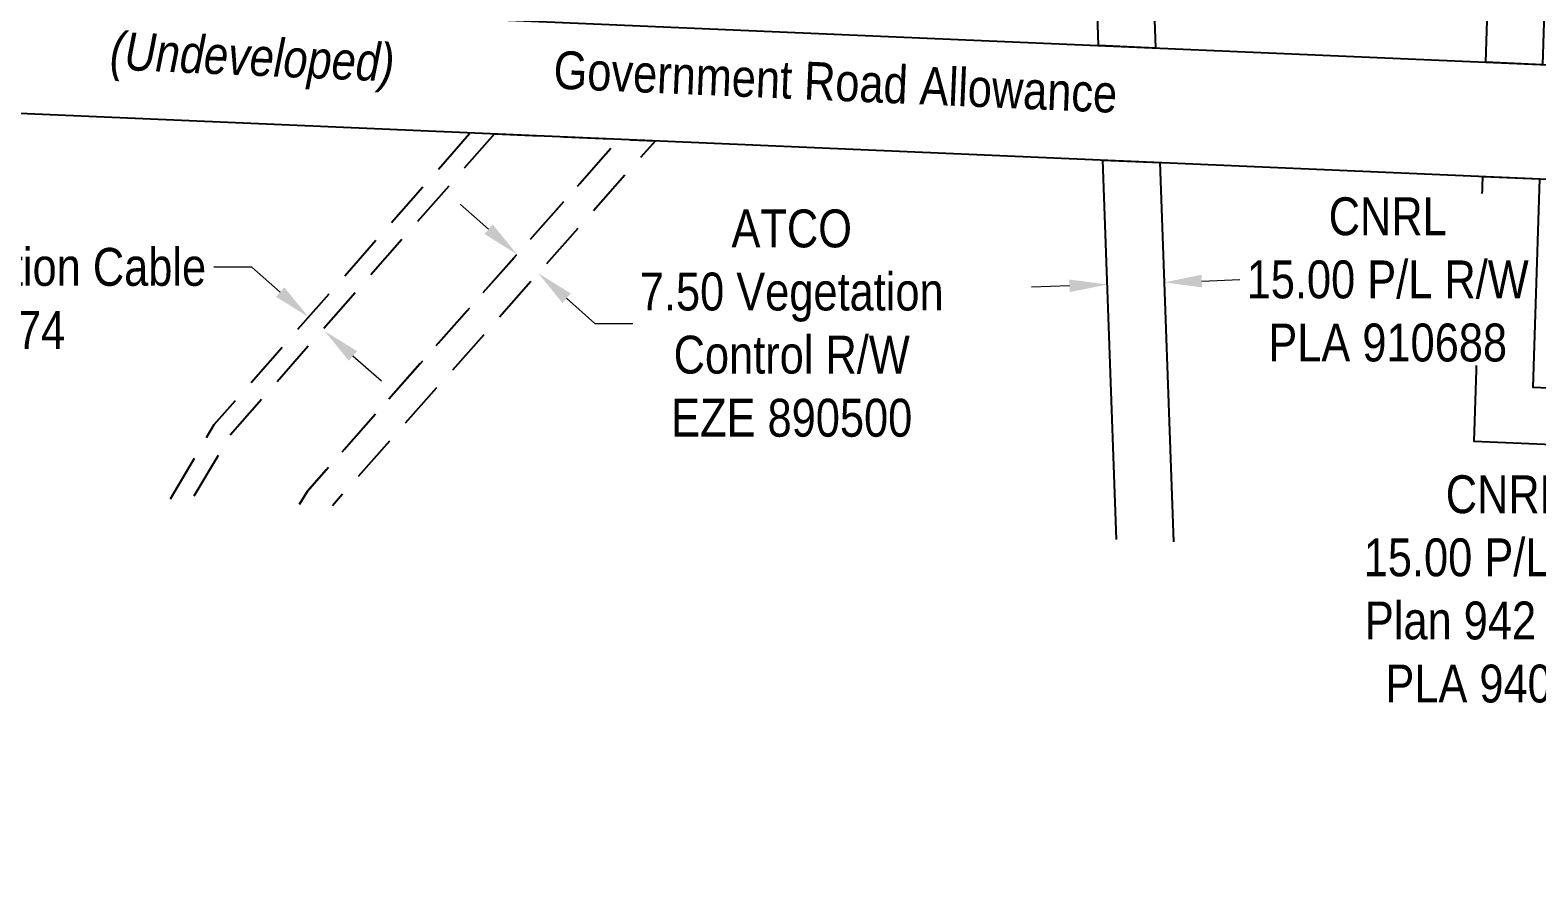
# Model space of a CAD drawing. Extents: x 316454 to 320403, y 6249647 to 6253143.
# Drawn here: x 318796.7 to 319194.7, y 6250112.6 to 6250333.6 of the extents above; entities that cross this region are included whole.
import ezdxf
from ezdxf.enums import TextEntityAlignment as Align

# ---------------------------------------------------------------- set-up
doc = ezdxf.new("R2010")
doc.units = 0
doc.header["$LTSCALE"] = 5
doc.linetypes.add('foc-ACCESSROAD', pattern=[3.75, 2.5, -1.25])
doc.linetypes.add('foc-FLOWLINE', pattern=[3.75, 2.5, -1.25])
for name, color, linetype in [('C-AR', 13, 'foc-ACCESSROAD'), ('C-RW', 13, 'Continuous'), ('F-EZE', 190, 'foc-FLOWLINE'), ('L-ROAD-T', 7, 'Continuous'), ('L-SEC', 7, 'Continuous')]:
    doc.layers.add(name, color=color, linetype=linetype)
for name, color, linetype, lineweight in [('C-RW-T', 13, 'Continuous', 9), ('F-EZE-T', 190, 'Continuous', 9), ('T-TEXT', 48, 'Continuous', 18)]:
    doc.layers.add(name, color=color, linetype=linetype, lineweight=lineweight)
doc.styles.add('80CG', font='ARIALN.TTF', dxfattribs={"height": 10})
doc.styles.add('80L', font='ARIALN.TTF', dxfattribs={"height": 10})
doc.styles.add('80LS', font='ARIALNI.TTF', dxfattribs={"height": 10})
doc.dimstyles.new('Compass 5 000', dxfattribs={"dimscale": 5, "dimtxt": 9, "dimasz": 2, "dimexe": 0.2, "dimexo": 0.0625, "dimgap": 0.5, "dimtad": 0, "dimtih": 1, "dimtoh": 1, "dimzin": 0, "dimdsep": 46, "dimtxsty": '80CG', "dimcen": 0.1, "dimse1": 1, "dimse2": 1, "dimclrd": 256, "dimclrt": 256, "dimaunit": 1, "dimadec": 4, "dimazin": 0, "dimtfac": 0.06, "dimtofl": 0, "dimtmove": 0, "dimatfit": 1, "dimfxl": 0.2, "dimtolj": 1, "dimtzin": 0, "dimlwd": -1, "dimarcsym": 0})

# ---------------------------------------------------------------- blocks, each defined once
blk = doc.blocks.new('*D34')
at = {"layer": 'F-EZE-T', "transparency": 16777216}
for p, q in [((318917.85, 6250281.03), (318910.37, 6250287.65)), ((318938.44, 6250262.8), (318945.93, 6250256.17)), ((318945.93, 6250256.17), (318955.93, 6250256.17))]:
    blk.add_line(p, q, dxfattribs=at)
for points in [[(318918.96, 6250282.27), (318916.75, 6250279.78), (318925.34, 6250274.4)], [(318939.55, 6250264.05), (318937.34, 6250261.55), (318930.96, 6250269.43)]]:
    blk.add_solid(points, dxfattribs=at)
at = {"layer": 'F-EZE-T', "transparency": 16777216, "insert": (318997.9, 6250256.17), "char_height": 10, "attachment_point": 5, "style": '80CG', "bg_fill": 3, "box_fill_scale": 1.1, "bg_fill_color": 256, "bg_fill_true_color": 13158600, "bg_fill_transparency": 0}
blk.add_mtext('\\A1;ATCO\\P7.50 Vegetation\\PControl R/W\\PEZE 890500', dxfattribs=at)
blk = doc.blocks.new('*D35')
at = {"layer": 'F-EZE-T', "transparency": 16777216}
for p, q in [((319042.54, 6250434.87), (319039.77, 6250444.48)), ((319052.2, 6250401.31), (319063.17, 6250363.23)), ((319063.17, 6250363.23), (319073.17, 6250363.23))]:
    blk.add_line(p, q, dxfattribs=at)
for points in [[(319044.14, 6250435.33), (319040.93, 6250434.41), (319045.3, 6250425.26)], [(319053.8, 6250401.78), (319050.6, 6250400.85), (319049.43, 6250410.92)]]:
    blk.add_solid(points, dxfattribs=at)
at = {"layer": 'F-EZE-T', "transparency": 16777216, "insert": (319132.31, 6250363.23), "char_height": 10, "attachment_point": 5, "style": '80CG', "bg_fill": 3, "box_fill_scale": 1.1, "bg_fill_color": 256, "bg_fill_true_color": 13158600, "bg_fill_transparency": 0}
blk.add_mtext('\\A1;ATCO\\P15.00 Power Line R/W\\PEZE 910027', dxfattribs=at)
blk = doc.blocks.new('*D36')
at = {"layer": 'F-EZE-T', "transparency": 16777216}
for p, q in [((318855.27, 6250271.02), (318845.27, 6250271.02)), ((318862.78, 6250264.42), (318855.27, 6250271.02)), ((318882.01, 6250247.56), (318889.53, 6250240.97))]:
    blk.add_line(p, q, dxfattribs=at)
for points in [[(318863.88, 6250265.68), (318861.69, 6250263.17), (318870.3, 6250257.83)], [(318883.11, 6250248.81), (318880.92, 6250246.31), (318874.5, 6250254.15)]]:
    blk.add_solid(points, dxfattribs=at)
at = {"layer": 'F-EZE-T', "transparency": 16777216, "insert": (318774.15, 6250271.02), "char_height": 10, "attachment_point": 5, "style": '80CG', "bg_fill": 3, "box_fill_scale": 1.1, "bg_fill_color": 256, "bg_fill_true_color": 13158600, "bg_fill_transparency": 0}
blk.add_mtext('\\A1;Telus\\P5.00 Communication Cable\\PEZE 950174', dxfattribs=at)
blk = doc.blocks.new('*D53')
at = {"layer": 'C-RW-T', "transparency": 16777216}
for p, q in [((319071.26, 6250266.07), (319061.27, 6250265.71)), ((319106.23, 6250267.35), (319116.22, 6250267.71))]:
    blk.add_line(p, q, dxfattribs=at)
for points in [[(319071.2, 6250267.74), (319071.32, 6250264.41), (319081.25, 6250266.44)], [(319106.17, 6250269.01), (319106.29, 6250265.68), (319096.24, 6250266.98)]]:
    blk.add_solid(points, dxfattribs=at)
at = {"layer": 'C-RW-T', "transparency": 16777216, "insert": (319155.31, 6250267.71), "char_height": 10, "attachment_point": 5, "style": '80CG', "bg_fill": 3, "box_fill_scale": 1.1, "bg_fill_color": 256, "bg_fill_true_color": 13158600, "bg_fill_transparency": 0}
blk.add_mtext('\\A1;CNRL\\P15.00 P/L R/W\\PPLA 910688', dxfattribs=at)
blk = doc.blocks.new('*D55')
at = {"layer": 'C-RW', "transparency": 16777216}
for p, q in [((319237.91, 6250247.47), (319238.34, 6250257.46)), ((319236.44, 6250212.48), (319235.32, 6250185.95)), ((319235.32, 6250185.95), (319225.32, 6250185.95))]:
    blk.add_line(p, q, dxfattribs=at)
for points in [[(319236.25, 6250247.54), (319239.58, 6250247.4), (319237.49, 6250237.48)], [(319234.77, 6250212.55), (319238.1, 6250212.41), (319236.86, 6250222.47)]]:
    blk.add_solid(points, dxfattribs=at)
at = {"layer": 'C-RW', "transparency": 16777216, "insert": (319186.23, 6250185.95), "char_height": 10, "attachment_point": 5, "style": '80CG'}
blk.add_mtext('\\A1;CNRL\\P15.00 P/L R/W\\PPlan 942 1365\\PPLA 940522', dxfattribs=at)

msp = doc.modelspace()

# ---------------------------------------------------------------- linework, layer by layer
at = {"layer": 'C-AR', "flags": 128}
msp.add_lwpolyline([(318833.789, 6250209.847), (318845.398, 6250229.43), (318912.978, 6250306.492), (318919.383, 6250306.216), (318952.259, 6250304.798), (318869.987, 6250211.875), (318867.918, 6250208.375)], dxfattribs=at)
at = {"layer": 'C-RW'}
for points in [[(319093.256, 6250348.948), (319093.981, 6250328.889), (319078.951, 6250329.537), (319078.362, 6250345.908), (319075.443, 6250353.516), (319069.615, 6250368.704), (319069.426, 6250369.196), (319069.81, 6250378.651), (319071.375, 6250417.19), (319072.015, 6250432.958), (319074.316, 6250489.623), (319089.319, 6250489.518), (319087.198, 6250437.263), (319086.557, 6250421.495), (319084.993, 6250382.969), (319084.798, 6250378.177), (319084.535, 6250371.679), (319085.875, 6250368.185), (319091.703, 6250352.997), (319093.256, 6250348.948)], [(319197.405, 6250363.615), (319196.215, 6250324.485), (319181.254, 6250325.129), (319182.031, 6250350.113), (319182.531, 6250366.184), (319182.815, 6250381.373), (319183.131, 6250392.096), (319183.217, 6250394.982), (319198.208, 6250394.569), (319197.77, 6250378.822), (319197.567, 6250370.347), (319197.405, 6250363.615)], [(319195.371, 6250294.321), (319193.613, 6250239.335), (319286.138, 6250235.419), (319285.497, 6250220.415), (319178.18, 6250224.95), (319180.411, 6250294.965), (319195.371, 6250294.321)]]:
    msp.add_lwpolyline(points, close=True, dxfattribs=at)
msp.add_lwpolyline([(319083.707, 6250199.066), (319080.055, 6250299.289), (319095.084, 6250298.641), (319098.736, 6250198.417)], dxfattribs=at)
at = {"layer": 'F-EZE', "flags": 128}
for points in [[(318833.789, 6250209.847), (318845.398, 6250229.43), (318912.978, 6250306.492), (318919.383, 6250306.216), (318849.461, 6250226.483), (318839.455, 6250209.603)], [(318867.918, 6250208.375), (318869.987, 6250211.875), (318952.259, 6250304.798), (318961.904, 6250304.382), (318876.572, 6250208.002)]]:
    msp.add_lwpolyline(points, dxfattribs=at)
at = {"layer": 'L-SEC'}
for p, q in [((318486.853, 6250355.1), (319289.783, 6250320.46)), ((318485.552, 6250324.951), (319288.482, 6250290.312))]:
    msp.add_line(p, q, dxfattribs=at)

# ---------------------------------------------------------------- texts
at = {"layer": 'L-ROAD-T', "style": '80L'}
msp.add_text('Government Road Allowance', height=9.99885, rotation=357.52973, dxfattribs=at).set_placement((319009.466, 6250319.981), align=Align.MIDDLE_CENTER)

# ---------------------------------------------------------------- dimensions: what is measured, and where the dimension line sits
at = {"layer": 'C-RW'}
dim = msp.add_linear_dim(base=(319236.858, 6250222.47), p1=(319227.777, 6250237.889), p2=(319227.143, 6250222.881), angle=267.58065, text='CNRL\\P15.00 P/L R/W\\PPlan 942 1365\\PPLA 940522', dimstyle='Compass 5 000', dxfattribs=at)
dim.commit()
dim.dimension.update_dxf_attribs({"geometry": '*D55', "text_midpoint": (319186.229, 6250185.954), "dimtype": 161})

# ---------------------------------------------------------------- next in the draw order: dimensions: what is measured, and where the dimension line sits
at = {"layer": 'C-RW-T'}
dim = msp.add_linear_dim(base=(319096.238, 6250266.984), p1=(319080.975, 6250274.027), p2=(319095.961, 6250274.573), angle=2.08667, text='CNRL\\P15.00 P/L R/W\\PPLA 910688', dimstyle='Compass 5 000', override={"dimtfill": 1}, dxfattribs=at)
dim.commit()
dim.dimension.update_dxf_attribs({"geometry": '*D53', "text_midpoint": (319155.31, 6250267.712), "dimtype": 161})
at = {"layer": 'F-EZE-T'}
dim = msp.add_aligned_dim(p1=(318879.302, 6250259.634), p2=(318875.11, 6250263.311), distance=7.29, text='Telus\\P5.00 Communication Cable\\PEZE 950174', dimstyle='Compass 5 000', override={"dimtfill": 1}, dxfattribs=at)
dim.commit()
dim.dimension.update_dxf_attribs({"geometry": '*D36', "text_midpoint": (318774.154, 6250271.016)})
dim = msp.add_linear_dim(base=(318930.956, 6250269.427), p1=(318924.913, 6250273.912), p2=(318930.527, 6250268.942), angle=318.47932, text='ATCO\\P7.50 Vegetation\\PControl R/W\\PEZE 890500', dimstyle='Compass 5 000', override={"dimtfill": 1}, dxfattribs=at)
dim.commit()
dim.dimension.update_dxf_attribs({"geometry": '*D34', "text_midpoint": (318997.898, 6250256.169), "dimtype": 161})

# ---------------------------------------------------------------- next in the draw order: texts
at = {"layer": 'T-TEXT', "style": '80LS'}
msp.add_text('(Undeveloped)', height=9.99885, rotation=357.52973, dxfattribs=at).set_placement((318855.439, 6250326.625), align=Align.MIDDLE_CENTER)

# ---------------------------------------------------------------- next in the draw order: dimensions: what is measured, and where the dimension line sits
at = {"layer": 'F-EZE-T'}
dim = msp.add_linear_dim(base=(319045.304, 6250425.264), p1=(319060.485, 6250414.106), p2=(319056.354, 6250428.447), angle=106.06902, text='ATCO\\P15.00 Power Line R/W\\PEZE 910027', dimstyle='Compass 5 000', override={"dimtfill": 1}, dxfattribs=at)
dim.commit()
dim.dimension.update_dxf_attribs({"geometry": '*D35', "text_midpoint": (319132.314, 6250363.228), "dimtype": 161})

doc.saveas('drawing.dxf')
